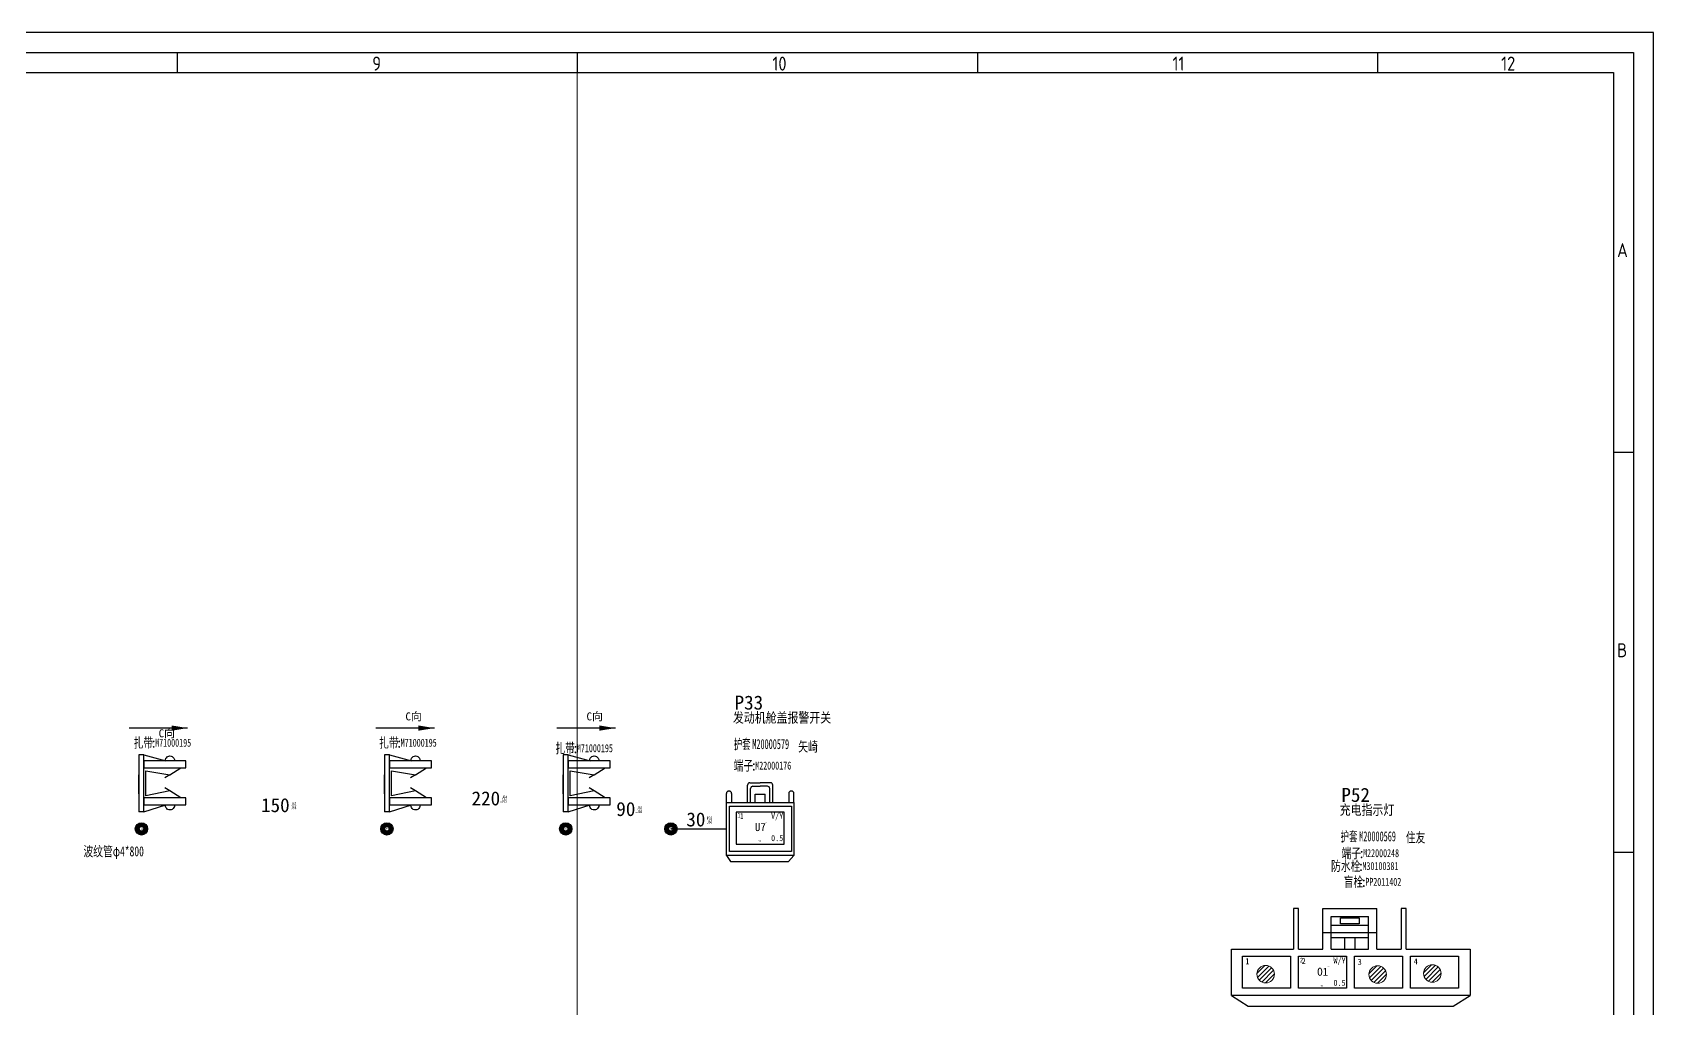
# Model space of a CAD drawing. Header units: millimetres. Extents: x -2653 to 6698, y -4403 to -42.
# Drawn here: x 598.4 to 1003.6, y -581.3 to -337.3 of the extents above; entities that cross this region are included whole.
import ezdxf
from ezdxf.enums import TextEntityAlignment as Align

# ---------------------------------------------------------------- set-up
doc = ezdxf.new("R2010")
doc.units = ezdxf.units.MM
doc.header["$MEASUREMENT"] = 0
doc.linetypes.add('ACAD_ISO02W100', pattern=[15, 12, -3])
for name, color, linetype in [('4', 4, 'Continuous'), ('DIM', 6, 'Continuous'), ('文字', 3, 'Continuous'), ('管-供应商', 43, 'Continuous'), ('管-内径', 2, 'Continuous'), ('管-名称', 59, 'Continuous'), ('管-外径', 6, 'Continuous'), ('管-编码', 58, 'Continuous'), ('节点长度', 1, 'Continuous'), ('节点长度-L', 32, 'Continuous'), ('轮廓线', 7, 'Continuous'), ('连接器-供应商', 43, 'Continuous'), ('连接器-功能', 63, 'Continuous'), ('连接器-名称', 53, 'Continuous'), ('连接器-编码', 52, 'Continuous'), ('附件-供应商', 43, 'Continuous'), ('附件-名称', 53, 'Continuous'), ('附件-数量', 21, 'Continuous'), ('附件-编码', 52, 'Continuous')]:
    doc.layers.add(name, color=color, linetype=linetype)
for name, color, linetype, plot in [('供方编码', 51, 'Continuous', False), ('备注', 4, 'Continuous', False), ('管-ID', 7, 'Continuous', False), ('管-L', 38, 'Continuous', False), ('管-不打印', 2, 'Continuous', False), ('管-位置', 18, 'Continuous', False), ('管-单位', 2, 'Continuous', False), ('管-工位', 4, 'Continuous', False), ('管-开口', 64, 'Continuous', False), ('管-数量', 6, 'Continuous', False), ('管-类别', 56, 'Continuous', False), ('管-规格', 56, 'Continuous', False), ('管-重叠值', 49, 'Continuous', False), ('管-颜色', 14, 'Continuous', False), ('节点长度-E1', 53, 'Continuous', False), ('节点长度-E2', 53, 'Continuous', False), ('节点长度-不打印', 14, 'Continuous', False), ('连接器-不打印', 1, 'Continuous', False), ('连接器-位置', 12, 'Continuous', False), ('附件-不打印', 2, 'Continuous', False), ('隐藏-剥皮长度', 2, 'Continuous', False), ('隐藏-加余量', 1, 'Continuous', False), ('隐藏-备注', 1, 'Continuous', False), ('隐藏-孔位', 1, 'Continuous', False), ('隐藏-对应端子', 2, 'Continuous', False), ('隐藏-节点长度辅助', 202, 'Continuous', False), ('隐藏-规格', 1, 'Continuous', False), ('隐藏-辅助信息', 3, 'Continuous', False), ('隐藏-防水栓', 2, 'Continuous', False)]:
    doc.layers.add(name, color=color, linetype=linetype, plot=plot)
doc.styles.add('CL', font='', dxfattribs={"height": 2})
doc.styles.add('GBHZ', font='gbenor.shx', dxfattribs={"bigfont": 'gbcbig.shx'})
doc.styles.get("Standard").update_dxf_attribs({"font": 'txt', "bigfont": 'gbcbig.shx'})
doc.styles.add('灯泡', font='', dxfattribs={"width": 0.7})
doc.styles.get('CL').set_extended_font_data('SimSun')
doc.styles.get('灯泡').set_extended_font_data('NSimSun')
doc.dimstyles.get("Standard").update_dxf_attribs({"dimtxt": 10, "dimasz": 0.18, "dimexe": 0.18, "dimexo": 0.0625, "dimgap": 0.09, "dimtad": 0, "dimtih": 1, "dimtoh": 1, "dimdec": 4, "dimzin": 0, "dimdsep": 46, "dimtxsty": 'Standard', "dimcen": 0.09, "dimadec": 0, "dimazin": 0, "dimtfac": 1, "dimtdec": 4, "dimtofl": 0, "dimtmove": 0, "dimatfit": 3, "dimfxl": 1, "dimtolj": 1, "dimtzin": 0, "dimarcsym": 0})

# ---------------------------------------------------------------- blocks, each defined once
blk = doc.blocks.new('7283-1010')
for p, q in [((1074.01, 310.01), (1074.01, 312.21)), ((1074.61, 312.81), (1074.69, 312.81)), ((1075.29, 312.21), (1075.29, 310.01)), ((1079.27, 310.01), (1079.27, 314.32)), ((1079.87, 314.92), (1082.43, 314.92)), ((1080.03, 310.01), (1080.03, 313.44)), ((1080.63, 314.04), (1082.43, 314.04)), ((1081.22, 310.01), (1081.22, 312.09)), ((1081.22, 312.09), (1083.65, 312.09)), ((1085, 314.92), (1082.43, 314.92)), ((1084.24, 314.04), (1082.43, 314.04)), ((1083.65, 310.01), (1083.65, 312.09)), ((1084.84, 310.01), (1084.84, 313.44)), ((1085.6, 310.01), (1085.6, 314.32)), ((1089.58, 312.21), (1089.58, 310.01)), ((1090.26, 312.81), (1090.18, 312.81)), ((1090.86, 310.01), (1090.86, 312.21)), ((1090.86, 310.01), (1090.86, 296.76)), ((1074.01, 296.76), (1074.99, 295.22)), ((1089.51, 295.22), (1090.86, 296.76)), ((1074.99, 295.22), (1089.51, 295.22))]:
    blk.add_line(p, q)
blk.add_lwpolyline([(1090.86, 296.76), (1074.01, 296.76), (1074.01, 310.01), (1090.86, 310.01)])
for points in [[(1074.78, 309.05), (1090.27, 309.05), (1090.27, 297.71), (1074.78, 297.71)], [(1076.43, 299.59), (1088.43, 299.59), (1088.43, 307.59), (1076.43, 307.59)]]:
    blk.add_lwpolyline(points, close=True)
for centre, start, end in [((1074.61, 312.21), 90, 180), ((1074.69, 312.21), 0, 90), ((1079.87, 314.32), 90.001, 180.001), ((1080.63, 313.44), 90, 180), ((1084.24, 313.44), 0, 90), ((1085, 314.32), 359.999, 89.999), ((1090.18, 312.21), 90, 180), ((1090.26, 312.21), 0, 90)]:
    blk.add_arc(centre, 0.6, start, end)
at = {"insert": (1077.41, 307.32), "char_height": 1.5, "width": 3.0469, "attachment_point": 1, "style": '灯泡'}
blk.add_mtext('1', dxfattribs=at)
blk = doc.blocks.new('连接器')
at = {"layer": '文字', "style": 'CL'}
blk.add_text(':', height=2.5, dxfattribs=at).set_placement((-3.93, -4.36), align=Align.MIDDLE_CENTER)
at = {"layer": '连接器-不打印', "color": 2, "style": 'CL', "width": 0.6, "flags": 5}
for tag, p in [('供方编码', (-7.19, -6.29)), ('数量', (-5.12, -5.84))]:
    blk.add_attdef(tag, text='', height=0.2, dxfattribs=at).set_placement(p, align=Align.MIDDLE_LEFT)
at = {"layer": '连接器-不打印', "color": 3, "style": 'CL', "width": 0.6, "flags": 5}
for tag, p in [('工位', (-7.19, -5.84)), ('规格', (-2.94, -5.84))]:
    blk.add_attdef(tag, text='', height=0.2, dxfattribs=at).set_placement(p, align=Align.MIDDLE_LEFT)
at = {"layer": '连接器-不打印', "color": 1, "style": 'CL', "width": 0.6, "flags": 5}
for tag, p in [('选项', (-7.19, -6.06)), ('备注', (-2.94, -6.06))]:
    blk.add_attdef(tag, text='', height=0.2, dxfattribs=at).set_placement(p, align=Align.MIDDLE_LEFT)
at = {"layer": '连接器-不打印', "color": 1, "style": 'CL', "width": 0.6, "flags": 1}
for tag, p in [('加余量', (-4.97, -6.06)), ('单位', (-4.97, -6.29)), ('自带线', (-2.77, -6.29))]:
    blk.add_attdef(tag, text='', height=0.2, dxfattribs=at).set_placement(p, align=Align.MIDDLE_CENTER)
at = {"layer": '连接器-位置', "color": 1, "style": 'CL', "flags": 4}
blk.add_attdef('位置', text='', height=3.5, dxfattribs=at).set_placement((-4.41, 2.42), align=Align.MIDDLE_CENTER)
at = {"layer": '连接器-供应商', "color": 3, "style": 'CL', "width": 0.6, "flags": 4}
blk.add_attdef('供应商', text='', height=2.5, dxfattribs=at).set_placement((-16.81, -4.38), align=Align.MIDDLE_RIGHT)
at = {"layer": '连接器-功能', "color": 3, "style": 'CL', "width": 0.8, "flags": 4}
blk.add_attdef('功能', text='', height=2.5, dxfattribs=at).set_placement((-4.34, -1.26), align=Align.MIDDLE_CENTER)
at = {"layer": '连接器-名称', "color": 3, "style": 'CL', "width": 0.6, "flags": 4}
blk.add_attdef('名称', text='', height=2.5, dxfattribs=at).set_placement((-4.1, -4.36), align=Align.MIDDLE_RIGHT)
at = {"layer": '连接器-编码', "color": 2, "style": 'CL', "width": 0.6, "flags": 4}
blk.add_attdef('编码', text='', height=2.5, dxfattribs=at).set_placement((-3.66, -4.36), align=Align.MIDDLE_LEFT)
blk = doc.blocks.new('附件')
at = {"layer": '文字', "color": 3, "style": 'CL'}
blk.add_text(':', height=2.5, dxfattribs=at).set_placement((-3.79, -0.38), align=Align.MIDDLE_CENTER)
at = {"layer": '附件-不打印', "color": 3, "style": 'CL', "width": 0.7, "flags": 5}
for tag, p in [('供方编码', (-8.49, -1.62)), ('范围', (-8.49, -1.32)), ('工位', (-6.9, -1.32)), ('位置', (-5.31, -1.32))]:
    blk.add_attdef(tag, text='', height=0.2, dxfattribs=at).set_placement(p, align=Align.MIDDLE_CENTER)
at = {"layer": '附件-不打印', "color": 1, "style": 'CL'}
for tag, width, flags, p in [('选项', 0.7, 13, (-6.9, -1.62)), ('备注', 0.7, 5, (-5.31, -1.62)), ('规格', 0.7, 5, (-3.72, -1.62)), ('单位', 0.6, 1, (-3.72, -1.32))]:
    blk.add_attdef(tag, text='', height=0.2, dxfattribs=dict(at, width=width, flags=flags)).set_placement(p, align=Align.MIDDLE_CENTER)
at = {"layer": '附件-供应商', "color": 3, "style": 'CL', "width": 0.7, "flags": 8}
blk.add_attdef('供应商', text='', height=2.5, dxfattribs=at).set_placement((-13.4, -0.42), align=Align.MIDDLE_RIGHT)
at = {"layer": '附件-名称', "color": 3, "style": 'CL', "width": 0.7, "flags": 4}
blk.add_attdef('名称', text='', height=2.5, dxfattribs=at).set_placement((-3.92, -0.38), align=Align.MIDDLE_RIGHT)
at = {"layer": '附件-数量', "color": 2, "style": 'CL', "width": 0.7, "flags": 2}
blk.add_attdef('*', text='', height=1, dxfattribs=at).set_placement((15.72, -0.38), align=Align.MIDDLE_CENTER)
at = {"layer": '附件-数量', "color": 2, "style": 'CL', "width": 0.7, "flags": 4}
blk.add_attdef('数量', text='', height=1.2, dxfattribs=at).set_placement((16.07, -0.38), align=Align.MIDDLE_LEFT)
at = {"layer": '附件-编码', "color": 2, "style": 'CL', "width": 0.7, "flags": 4}
blk.add_attdef('编码', text='', height=2.5, dxfattribs=at).set_placement((-3.65, -0.38), align=Align.MIDDLE_LEFT)
blk = doc.blocks.new('电线2')
at = {"layer": '轮廓线', "color": 7, "style": 'CL', "flags": 4}
blk.add_attdef('线号', text='', height=2, dxfattribs=at).set_placement((0.13, -0.02), align=Align.MIDDLE_CENTER)
for tag, p in [('颜色', (5.88, 2.8)), ('线径', (5.88, -2.78))]:
    blk.add_attdef(tag, text='', height=1.5, dxfattribs=at).set_placement(p, align=Align.MIDDLE_RIGHT)
at = {"layer": '隐藏-剥皮长度', "color": 2, "style": 'CL', "width": 0.9, "flags": 4}
blk.add_attdef('剥皮', text='', height=0.1, dxfattribs=at).set_placement((5.74, 1.22), align=Align.MIDDLE_RIGHT)
at = {"layer": '隐藏-加余量', "color": 1, "style": 'CL', "width": 0.9, "flags": 4}
blk.add_attdef('加余量', text='', height=0.1, dxfattribs=at).set_placement((5.74, 1.36), align=Align.MIDDLE_RIGHT)
at = {"layer": '隐藏-备注', "color": 1, "style": 'CL', "width": 0.9, "flags": 5}
blk.add_attdef('备注', text='', height=0.1, dxfattribs=at).set_placement((3.7, -1.38), align=Align.MIDDLE_CENTER)
at = {"layer": '隐藏-孔位', "color": 6, "style": 'CL', "width": 0.9, "flags": 4}
blk.add_attdef('孔位', text='', height=1.2, dxfattribs=at).set_placement((-5.62, 2.91), align=Align.MIDDLE_LEFT)
at = {"layer": '隐藏-对应端子', "color": 2, "style": 'CL', "width": 0.9, "flags": 4}
blk.add_attdef('对应簧片', text='', height=0.1, dxfattribs=at).set_placement((2.06, 1.21), align=Align.MIDDLE_RIGHT)
at = {"layer": '隐藏-规格', "color": 1, "style": 'CL', "width": 0.9, "flags": 5}
blk.add_attdef('规格', text='', height=0.2, dxfattribs=at).set_placement((5.74, -1.39), align=Align.MIDDLE_RIGHT)
at = {"layer": '隐藏-辅助信息', "color": 3, "style": 'CL', "width": 0.9, "flags": 5}
for tag, p in [('供方编码', (3.7, 1.24)), ('编码', (3.7, 1.37))]:
    blk.add_attdef(tag, text='', height=0.1, dxfattribs=at).set_placement(p, align=Align.MIDDLE_CENTER)
at = {"layer": '隐藏-辅助信息', "color": 2, "style": 'CL', "width": 0.9, "flags": 5}
for tag, p in [('辅助', (3.7, 1.51)), ('标识管', (3.7, -1.14))]:
    blk.add_attdef(tag, text='', height=0.1, dxfattribs=at).set_placement(p, align=Align.MIDDLE_CENTER)
at = {"layer": '隐藏-辅助信息', "color": 4, "style": 'CL', "width": 0.9, "flags": 4}
blk.add_attdef('位置', text='', height=0.3, dxfattribs=at).set_placement((-0.09, -3.49), align=Align.MIDDLE_CENTER)
at = {"layer": '隐藏-辅助信息', "color": 3, "style": 'CL', "width": 0.9, "flags": 5}
for tag, p in [('线种', (2.06, -1.26)), ('工位', (2.06, -1.38))]:
    blk.add_attdef(tag, text='', height=0.1, dxfattribs=at).set_placement(p, align=Align.MIDDLE_RIGHT)
at = {"layer": '隐藏-辅助信息', "color": 1, "style": 'CL', "width": 0.9, "flags": 5}
blk.add_attdef('选项', text='', height=0.1, dxfattribs=at).set_placement((3.7, -1.26), align=Align.MIDDLE_CENTER)
at = {"layer": '隐藏-防水栓', "color": 2, "style": 'CL', "width": 0.9, "flags": 4}
blk.add_attdef('防水栓', text='', height=0.1, dxfattribs=at).set_placement((2.06, 1.36), align=Align.MIDDLE_RIGHT)
blk = doc.blocks.new('9818107')
at = {"color": 0, "linetype": 'Continuous'}
for p, q in [((48.8, 26.18), (38.3, 26.18)), ((38.3, 26.18), (38.3, 24.43)), ((38.3, 24.43), (48.8, 24.43)), ((39.55, 24.43), (42.3, 22.68)), ((41.16, 26.26), (41.19, 26.57)), ((41.19, 26.57), (41.3, 26.85)), ((41.3, 26.85), (41.48, 27.09)), ((41.48, 27.09), (41.72, 27.28)), ((41.72, 27.28), (42, 27.4)), ((42, 27.4), (42.3, 27.44)), ((42.3, 27.44), (42.59, 27.4)), ((42.59, 27.4), (42.88, 27.28)), ((42.88, 27.28), (43.12, 27.09)), ((43.12, 27.09), (43.3, 26.85)), ((48.8, 27.93), (43.3, 26.18)), ((43.3, 26.85), (43.4, 26.57)), ((43.4, 26.57), (43.43, 26.26)), ((48.8, 27.93), (48.8, 13.68)), ((48.8, 24.43), (48.8, 26.18)), ((48.8, 24.43), (48.8, 24.43)), ((50.05, 13.68), (50.05, 27.93)), ((42.3, 22.68), (48.3, 23.93)), ((42.3, 22.68), (43.55, 21.93)), ((48.3, 23.93), (48.3, 17.68)), ((50.05, 23.43), (50.05, 18.68)), ((48.8, 16.93), (38.3, 16.93)), ((38.3, 16.93), (38.3, 15.18)), ((42.3, 18.68), (39.55, 16.93)), ((42.3, 18.68), (43.55, 19.43)), ((48.3, 17.68), (42.3, 18.68)), ((48.8, 15.18), (48.8, 16.93)), ((38.3, 15.18), (48.8, 15.18)), ((41.19, 14.8), (41.16, 15.1)), ((41.3, 14.52), (41.19, 14.8)), ((41.48, 14.28), (41.3, 14.52)), ((41.72, 14.09), (41.48, 14.28)), ((42, 13.97), (41.72, 14.09)), ((42.3, 13.92), (42, 13.97)), ((42.59, 13.97), (42.3, 13.92)), ((42.88, 14.09), (42.59, 13.97)), ((43.12, 14.28), (42.88, 14.09)), ((43.3, 14.52), (43.12, 14.28)), ((48.8, 13.68), (43.3, 15.18)), ((43.4, 14.8), (43.3, 14.52)), ((43.43, 15.1), (43.4, 14.8)), ((48.8, 15.18), (48.8, 15.18)), ((48.8, 13.68), (50.05, 13.68)), ((50.05, 13.68), (50.05, 13.68))]:
    blk.add_line(p, q, dxfattribs=at)
at = {"color": 0}
blk.add_line((48.8, 27.93), (50.05, 27.93), dxfattribs=at)
blk = doc.blocks.new('9818106')
at = {"rotation": 180}
blk.add_blockref('9818107', (857.78, -198.67), dxfattribs=at)
blk = doc.blocks.new('分支点')
at = {"layer": '轮廓线'}
h = blk.add_hatch(color=1, dxfattribs=at)
edge = h.paths.add_edge_path()
edge.add_arc((0, 0), 1.54, 0, 360)
edge = h.paths.add_edge_path(flags=16)
edge.add_arc((0, 0), 0.56, 0, 360)
at = {"layer": '轮廓线', "color": 1, "linetype": 'ByBlock', "lineweight": -2}
for radius in [1.54, 0.56]:
    blk.add_circle((0, 0), radius, dxfattribs=at)
at = {"layer": '轮廓线', "color": 2, "style": 'CL', "width": 0.8}
blk.add_attdef('位置', text='', height=0.4, dxfattribs=at).set_placement((0, 0.04), align=Align.MIDDLE_CENTER)
at = {"layer": '隐藏-辅助信息', "color": 1, "style": 'CL', "width": 0.8, "flags": 13}
blk.add_attdef('选项', text='', height=0.1, dxfattribs=at).set_placement((0, -0.46), align=Align.MIDDLE_CENTER)
blk = doc.blocks.new('节点长度')
at = {"layer": '节点长度-E1', "color": 202, "ltscale": 0.5, "style": 'CL', "width": 0.7, "flags": 4}
blk.add_attdef('E1', text='', height=0.8, dxfattribs=at).set_placement((1.35, 0.93), align=Align.MIDDLE_LEFT)
at = {"layer": '节点长度-E2', "color": 202, "ltscale": 0.5, "style": 'CL', "width": 0.7, "flags": 4}
blk.add_attdef('E2', text='', height=0.8, dxfattribs=at).set_placement((1.34, -0.01), align=Align.MIDDLE_LEFT)
at = {"layer": '节点长度-L', "color": 1, "ltscale": 0.5, "style": 'CL', "flags": 4}
blk.add_attdef('L', text='', height=2, dxfattribs=at).set_placement((0.98, 0.61), align=Align.MIDDLE_RIGHT)
at = {"layer": '节点长度-不打印', "color": 202, "ltscale": 0.5, "style": 'CL', "width": 0.7}
blk.add_text('=', height=0.5, dxfattribs=at).set_placement((1.19, -0.27), align=Align.MIDDLE_CENTER)
at = {"layer": '节点长度-不打印', "color": 1, "style": 'CL', "width": 0.8, "flags": 13}
blk.add_attdef('选项', text='', height=0.1, dxfattribs=at).set_placement((0.33, -0.1), align=Align.MIDDLE_CENTER)
blk = doc.blocks.new('管')
at = {"layer": '供方编码', "color": 2, "style": 'CL', "width": 0.7, "flags": 1}
blk.add_attdef('供方编码', text='', height=0.25, dxfattribs=at).set_placement((-1.65, -0.68), align=Align.MIDDLE_LEFT)
at = {"layer": '备注', "color": 1, "style": 'CL', "width": 0.7, "flags": 1}
blk.add_attdef('备注', text='', height=0.25, dxfattribs=at).set_placement((-2.74, -1.35), align=Align.MIDDLE_RIGHT)
at = {"layer": '文字', "color": 3, "style": 'CL', "flags": 9}
for tag, p in [('材质', (-6.17, -3.09)), ('耐低温', (10.81, -3.09)), ('参照标准', (10.54, -9.03)), ('耐高温', (10.81, -5.89))]:
    blk.add_attdef(tag, text='', height=2, dxfattribs=at).set_placement(p, align=Align.MIDDLE_RIGHT)
at = {"layer": '管-ID', "color": 1, "style": 'CL', "width": 0.7, "flags": 5}
blk.add_attdef('ID', text='', height=0.2, dxfattribs=at).set_placement((0.89, -0.7), align=Align.MIDDLE_CENTER)
at = {"layer": '管-L', "color": 2, "style": 'CL', "width": 0.8, "flags": 4}
blk.add_attdef('L', text='', height=0.2, dxfattribs=at).set_placement((5.33, 0.04), align=Align.MIDDLE_LEFT)
at = {"layer": '管-不打印', "color": 1, "style": 'CL', "width": 0.7, "flags": 13}
blk.add_attdef('选项', text='', height=0.2, dxfattribs=at).set_placement((5.15, -1.31), align=Align.MIDDLE_CENTER)
at = {"layer": '管-位置', "color": 3, "style": 'CL', "width": 0.7, "flags": 1}
blk.add_attdef('位置', text='', height=0.25, dxfattribs=at).set_placement((-2.77, -1.07), align=Align.MIDDLE_RIGHT)
at = {"layer": '管-供应商', "color": 3, "style": 'CL', "width": 0.7, "flags": 9}
blk.add_attdef('供应商', text='', height=2.5, dxfattribs=at).set_placement((-12.13, -0.08), align=Align.MIDDLE_RIGHT)
at = {"layer": '管-内径', "color": 3, "style": 'CL', "flags": 9}
blk.add_attdef('内径', text='', height=2, dxfattribs=at).set_placement((-6.19, -5.42), align=Align.MIDDLE_RIGHT)
at = {"layer": '管-单位', "color": 2, "style": 'CL', "width": 0.6, "flags": 5}
blk.add_attdef('单位', text='', height=0.2, dxfattribs=at).set_placement((5.16, -0.7), align=Align.MIDDLE_CENTER)
at = {"layer": '管-名称', "color": 1, "style": 'CL', "width": 0.7, "flags": 5}
blk.add_attdef('名称', text='', height=2.5, dxfattribs=at).set_placement((-2, 0), align=Align.MIDDLE_RIGHT)
at = {"layer": '管-外径', "color": 3, "style": 'CL', "width": 0.7, "flags": 1}
blk.add_attdef('外径', text='', height=2.5, dxfattribs=at).set_placement((-11.47, -8.41), align=Align.MIDDLE_LEFT)
at = {"layer": '管-工位', "color": 3, "style": 'CL', "width": 0.7, "flags": 1}
blk.add_attdef('工位', text='', height=0.25, dxfattribs=at).set_placement((-2.31, -1.34), align=Align.MIDDLE_CENTER)
at = {"layer": '管-开口', "color": 3, "style": 'CL', "width": 0.7, "flags": 1}
blk.add_attdef('开口', text='', height=0.25, dxfattribs=at).set_placement((-4.5, -1.06), align=Align.MIDDLE_CENTER)
at = {"layer": '管-数量', "color": 2, "style": 'CL', "width": 0.8, "flags": 1}
blk.add_attdef('数量', text='', height=2.5, dxfattribs=at).set_placement((4.91, 0.03), align=Align.MIDDLE_LEFT)
at = {"layer": '管-类别', "color": 7, "style": 'CL', "width": 0.6, "flags": 5}
blk.add_attdef('类别', text='', height=0.2, dxfattribs=at).set_placement((1.95, -1.22), align=Align.MIDDLE_CENTER)
at = {"layer": '管-编码', "color": 2, "style": 'CL', "width": 0.7}
blk.add_attdef('编码', text='', height=2.5, dxfattribs=at).set_placement((-1.65, 0.06), align=Align.MIDDLE_LEFT)
at = {"layer": '管-规格', "color": 3, "style": 'CL', "width": 0.7, "flags": 1}
blk.add_attdef('规格', text='', height=0.25, dxfattribs=at).set_placement((-1.61, -1.37), align=Align.MIDDLE_LEFT)
at = {"layer": '管-重叠值', "color": 1, "style": 'CL', "width": 0.6, "flags": 5}
blk.add_attdef('重叠值', text='', height=0.2, dxfattribs=at).set_placement((4.09, -0.96), align=Align.MIDDLE_CENTER)
at = {"layer": '管-颜色', "color": 7, "style": 'CL', "width": 0.6, "flags": 5}
blk.add_attdef('颜色', text='', height=0.2, dxfattribs=at).set_placement((1.95, -0.96), align=Align.MIDDLE_CENTER)
blk = doc.blocks.new('06A0TK')
for p, q in [((820, 836), (820, 831)), ((920, 836), (920, 831)), ((1020, 836), (1020, 831)), ((1120, 836), (1120, 831)), ((1184, 736), (1179, 736)), ((1184, 636), (1179, 636))]:
    blk.add_line(p, q)
for points in [[(0, 0), (1189, 0), (1189, 841), (0, 841)], [(1184, 5), (20, 5), (20, 836), (1184, 836)]]:
    blk.add_lwpolyline(points, close=True)
at = {"layer": '4'}
blk.add_lwpolyline([(1179, 10), (25, 10), (25, 831), (1179, 831)], close=True, dxfattribs=at)
at = {"style": 'GBHZ'}
for s, p in [('9', (868.76, 831.45)), ('10', (968.76, 831.45)), ('11', (1068.76, 831.45)), ('12', (1150.9, 831.45)), ('A', (1179.88, 784.82)), ('B', (1179.88, 684.82))]:
    blk.add_text(s, height=3.5, dxfattribs=at).set_placement(p)
blk = doc.blocks.new('图框')
at = {"color": 0}
blk.add_blockref('06A0TK', (-348, 0), dxfattribs=at)
at = {"color": 0, "style": '灯泡', "flags": 12}
blk.add_attdef('线束型号', text='', height=4, dxfattribs=at).set_placement((798.5, 45), align=Align.MIDDLE_CENTER)
at = {"color": 0, "style": '灯泡', "width": 0.9, "flags": 12}
for tag, height, p in [('线束名称', 5, (733.5, 40)), ('适用车型', 3, (808.5, 37.5)), ('方案号', 3, (808.5, 32.5)), ('图纸日期', 3, (808.5, 27.5)), ('通知书', 3, (808.5, 22.5)), ('公司名', 5, (728.5, 20)), ('识别号', 3, (808.5, 17.5)), ('图幅', 3, (789.75, 12.5)), ('质量', 3, (822.25, 12.5))]:
    blk.add_attdef(tag, text='', height=height, dxfattribs=at).set_placement(p, align=Align.MIDDLE_CENTER)
blk = doc.blocks.new('040102020')
for p, q in [((95.16, 30.76), (93.95, 30.76)), ((93.95, 30.76), (93.95, 20.58)), ((95.16, 20.58), (95.16, 30.76)), ((101.23, 20.58), (101.23, 30.76)), ((101.23, 30.76), (114.8, 30.76)), ((103.38, 20.58), (103.38, 28.74)), ((103.38, 28.74), (112.66, 28.74)), ((105.7, 28.43), (110.33, 28.43)), ((105.7, 26.93), (105.7, 28.43)), ((110.33, 28.43), (110.33, 26.93)), ((112.66, 20.58), (112.66, 28.74)), ((114.8, 20.58), (114.8, 30.76)), ((122.08, 30.76), (120.87, 30.76)), ((120.87, 30.76), (120.87, 20.58)), ((122.08, 20.58), (122.08, 30.76)), ((114.8, 24.66), (101.23, 24.66)), ((103.38, 26.6), (112.66, 26.6)), ((110.33, 26.93), (105.7, 26.93)), ((78.43, 9.05), (78.43, 20.58)), ((78.43, 20.58), (93.95, 20.58)), ((95.16, 20.58), (101.23, 20.58)), ((103.38, 23.48), (112.66, 23.48)), ((103.38, 20.58), (112.66, 20.58)), ((103.38, 20.58), (112.66, 20.58)), ((106.77, 20.58), (106.77, 23.48)), ((106.77, 23.48), (109.26, 23.48)), ((109.26, 23.48), (109.26, 20.58)), ((114.8, 20.58), (120.87, 20.58)), ((122.08, 20.58), (138.05, 20.58)), ((138.05, 20.58), (138.05, 9.05)), ((81.2, 18.81), (93.2, 18.81)), ((81.2, 10.81), (81.2, 18.81)), ((93.2, 18.81), (93.2, 10.81)), ((95.2, 18.81), (107.2, 18.81)), ((95.2, 10.81), (95.2, 18.81)), ((107.2, 18.81), (107.2, 10.81)), ((109.2, 18.81), (121.2, 18.81)), ((109.2, 10.81), (109.2, 18.81)), ((121.2, 18.81), (121.2, 10.81)), ((123.2, 18.81), (135.2, 18.81)), ((123.2, 10.81), (123.2, 18.81)), ((135.2, 18.81), (135.2, 10.81)), ((78.43, 9.05), (82.61, 6.39)), ((138.05, 9.05), (78.43, 9.05)), ((93.2, 10.81), (81.2, 10.81)), ((107.2, 10.81), (95.2, 10.81)), ((121.2, 10.81), (109.2, 10.81)), ((135.2, 10.81), (123.2, 10.81)), ((133.87, 6.39), (138.05, 9.05)), ((82.61, 6.39), (133.87, 6.39))]:
    blk.add_line(p, q)
at = {"char_height": 1.5, "width": 33.666, "attachment_point": 1}
for s, insert in [('{\\fSimSun|b0|i0|c134|p2;1}', (81.9, 18.33)), ('{\\fSimSun|b0|i0|c134|p2;2}', (95.98, 18.38)), ('{\\fSimSun|b0|i0|c134|p2;3}', (109.98, 18.18)), ('{\\fSimSun|b0|i0|c134|p2;4}', (123.98, 18.28))]:
    blk.add_mtext(s, dxfattribs=dict(at, insert=insert))

msp = doc.modelspace()

# ---------------------------------------------------------------- hatches: boundary and pattern name
at = {"linetype": 'ByBlock', "lineweight": 9}
h = msp.add_hatch(dxfattribs=at)
h.set_pattern_fill('LINE', color=0, scale=0.25, angle=45, style=0)
h.set_pattern_definition([(45, (-2202.63845, -1487.272), (-0.561266, 0.561266), [])])
h.paths.add_polyline_path([(904.43, -572.69, 1), (908.81, -572.69, 1)])
h = msp.add_hatch(dxfattribs=at)
h.set_pattern_fill('LINE', color=0, scale=0.25, angle=45, style=0)
h.set_pattern_definition([(45, (-2174.65694, -1487.3575), (-0.561266, 0.561266), [])])
h.paths.add_polyline_path([(932.41, -572.78, 1), (936.79, -572.78, 1)])
h = msp.add_hatch(dxfattribs=at)
h.set_pattern_fill('LINE', color=0, scale=0.25, angle=45, style=0)
h.set_pattern_definition([(45, (-2160.9992, -1487.081), (-0.561266, 0.561266), [])])
h.paths.add_polyline_path([(946.07, -572.5, 1), (950.45, -572.5, 1)])

# ---------------------------------------------------------------- linework, layer by layer
at = {"color": 0, "linetype": 'ByBlock', "lineweight": 9}
for centre in [(906.62, -572.69), (934.6, -572.78), (948.26, -572.5)]:
    msp.add_circle(centre, 2.19, dxfattribs=at)
at = {"layer": '轮廓线', "color": 3, "lineweight": 0}
msp.add_line((734.57, -342.27), (734.57, -1142.27), dxfattribs=at)
at = {"layer": '轮廓线', "lineweight": -3}
msp.add_line((757.96, -536.36), (771.85, -536.36), dxfattribs=at)

# ---------------------------------------------------------------- block references
for name, p in [('图框', (162.57, -1178.27)), ('9818106', (-182.72, -305.53)), ('9818106', (-121.35, -305.53)), ('9818106', (-76.68, -305.53)), ('040102020', (819.64, -587.03))]:
    msp.add_blockref(name, p)
at = {"lineweight": -3}
ref = msp.add_blockref('连接器', (778.06, -511.08), dxfattribs=at)
ref.add_attrib('位置', 'P33', dxfattribs={"layer": '连接器-位置', "color": 1, "height": 3.5, "style": 'CL', "flags": 8}).set_placement((777.45, -504.79), align=Align.MIDDLE_CENTER)
ref.add_attrib('功能', '发动机舱盖报警开关', dxfattribs={"layer": '连接器-功能', "color": 3, "height": 2.5, "style": 'CL', "width": 0.8, "flags": 8}).set_placement((773.47, -508.55), align=Align.MIDDLE_LEFT)
ref.add_attrib('名称', '护套', dxfattribs={"layer": '连接器-名称', "color": 3, "height": 2.5, "style": 'CL', "width": 0.6, "flags": 8}).set_placement((777.89, -515.16), align=Align.MIDDLE_RIGHT)
ref.add_attrib('编码', 'M20000579', dxfattribs={"layer": '连接器-编码', "color": 7, "height": 2.5, "style": 'CL', "width": 0.6}).set_placement((778.32, -515.16), align=Align.MIDDLE_LEFT)
ref = msp.add_blockref('附件', (632.48, -514.44))
ref.add_attrib('名称', '扎带', dxfattribs={"layer": '附件-名称', "color": 3, "height": 2.5, "style": 'CL', "width": 0.7, "flags": 4}).set_placement((628.56, -514.82), align=Align.MIDDLE_RIGHT)
ref.add_attrib('编码', 'M71000195', dxfattribs={"layer": '附件-编码', "color": 2, "height": 2, "style": 'CL', "width": 0.7, "flags": 4}).set_placement((629.06, -514.82), align=Align.MIDDLE_LEFT)
ref = msp.add_blockref('附件', (693.85, -514.44))
ref.add_attrib('名称', '扎带', dxfattribs={"layer": '附件-名称', "color": 3, "height": 2.5, "style": 'CL', "width": 0.7, "flags": 4}).set_placement((689.93, -514.82), align=Align.MIDDLE_RIGHT)
ref.add_attrib('编码', 'M71000195', dxfattribs={"layer": '附件-编码', "color": 2, "height": 2, "style": 'CL', "width": 0.7, "flags": 4}).set_placement((690.43, -514.82), align=Align.MIDDLE_LEFT)
ref = msp.add_blockref('附件', (737.89, -515.81))
ref.add_attrib('名称', '扎带', dxfattribs={"layer": '附件-名称', "color": 3, "height": 2.5, "style": 'CL', "width": 0.7, "flags": 4}).set_placement((733.97, -516.19), align=Align.MIDDLE_RIGHT)
ref.add_attrib('编码', 'M71000195', dxfattribs={"layer": '附件-编码', "color": 2, "height": 2, "style": 'CL', "width": 0.7, "flags": 4}).set_placement((734.47, -516.19), align=Align.MIDDLE_LEFT)
ref = msp.add_blockref('附件', (782.47, -520.14), dxfattribs=at)
ref.add_attrib('名称', '端子', dxfattribs={"layer": '附件-名称', "color": 3, "height": 2.5, "style": 'CL', "width": 0.7, "flags": 8}).set_placement((778.54, -520.53), align=Align.MIDDLE_RIGHT)
ref.add_attrib('编码', 'M22000176', dxfattribs={"layer": '附件-编码', "color": 2, "height": 2, "style": 'CL', "width": 0.7}).set_placement((779.04, -520.53), align=Align.MIDDLE_LEFT)
msp.add_blockref('7283-1010', (-302.16, -839.74), dxfattribs=at)
ref = msp.add_blockref('连接器', (929.72, -534.14), dxfattribs=at)
ref.add_attrib('位置', 'P52', dxfattribs={"layer": '连接器-位置', "color": 1, "height": 3.5, "style": 'CL', "flags": 8}).set_placement((929.11, -527.86), align=Align.MIDDLE_CENTER)
ref.add_attrib('功能', '充电指示灯', dxfattribs={"layer": '连接器-功能', "color": 3, "height": 2.5, "style": 'CL', "width": 0.8, "flags": 8}).set_placement((925.13, -531.61), align=Align.MIDDLE_LEFT)
ref.add_attrib('名称', '护套', dxfattribs={"layer": '连接器-名称', "color": 3, "height": 2.5, "style": 'CL', "width": 0.6, "flags": 8}).set_placement((929.55, -538.22), align=Align.MIDDLE_RIGHT)
ref.add_attrib('编码', 'M20000569', dxfattribs={"layer": '连接器-编码', "color": 7, "height": 2.5, "style": 'CL', "width": 0.6}).set_placement((929.99, -538.22), align=Align.MIDDLE_LEFT)
ref = msp.add_blockref('节点长度', (714.31, -529.35), dxfattribs=at)
ref.add_attrib('L', '220', dxfattribs={"layer": '节点长度', "color": 1, "ltscale": 0.5, "height": 3.5, "style": 'CL'}).set_placement((715.29, -528.74), align=Align.MIDDLE_RIGHT)
ref.add_attrib('E1', 'J64', dxfattribs={"layer": '隐藏-节点长度辅助', "color": 202, "ltscale": 0.5, "height": 0.8, "style": 'CL', "width": 0.7}).set_placement((715.66, -528.42), align=Align.MIDDLE_LEFT)
ref.add_attrib('E2', 'J65', dxfattribs={"layer": '隐藏-节点长度辅助', "color": 202, "ltscale": 0.5, "height": 0.8, "style": 'CL', "width": 0.7}).set_placement((715.65, -529.36), align=Align.MIDDLE_LEFT)
ref = msp.add_blockref('节点长度', (748.1, -532.02), dxfattribs=at)
ref.add_attrib('L', '90', dxfattribs={"layer": '节点长度', "color": 1, "ltscale": 0.5, "height": 3.5, "style": 'CL'}).set_placement((749.08, -531.4), align=Align.MIDDLE_RIGHT)
ref.add_attrib('E1', 'J65', dxfattribs={"layer": '隐藏-节点长度辅助', "color": 202, "ltscale": 0.5, "height": 0.8, "style": 'CL', "width": 0.7}).set_placement((749.45, -531.08), align=Align.MIDDLE_LEFT)
ref.add_attrib('E2', 'J66', dxfattribs={"layer": '隐藏-节点长度辅助', "color": 202, "ltscale": 0.5, "height": 0.8, "style": 'CL', "width": 0.7}).set_placement((749.44, -532.03), align=Align.MIDDLE_LEFT)
ref = msp.add_blockref('分支点', (625.64, -536.36), dxfattribs=at)
ref.add_attrib('位置', 'J61', dxfattribs={"layer": '隐藏-辅助信息', "color": 2, "height": 0.4, "style": 'CL', "width": 0.8}).set_placement((625.64, -536.33), align=Align.MIDDLE_CENTER)
ref = msp.add_blockref('分支点', (687, -536.36), dxfattribs=at)
ref.add_attrib('位置', 'J64', dxfattribs={"layer": '隐藏-辅助信息', "color": 2, "height": 0.4, "style": 'CL', "width": 0.8}).set_placement((687, -536.33), align=Align.MIDDLE_CENTER)
ref = msp.add_blockref('分支点', (731.67, -536.36), dxfattribs=at)
ref.add_attrib('位置', 'J65', dxfattribs={"layer": '隐藏-辅助信息', "color": 2, "height": 0.4, "style": 'CL', "width": 0.8}).set_placement((731.67, -536.33), align=Align.MIDDLE_CENTER)
ref = msp.add_blockref('分支点', (757.96, -536.36), dxfattribs=at)
ref.add_attrib('位置', 'J66', dxfattribs={"layer": '隐藏-辅助信息', "color": 2, "height": 0.4, "style": 'CL', "width": 0.8}).set_placement((757.95, -536.33), align=Align.MIDDLE_CENTER)
ref = msp.add_blockref('节点长度', (765.6, -534.62), dxfattribs=at)
ref.add_attrib('L', '30', dxfattribs={"layer": '节点长度', "color": 1, "ltscale": 0.5, "height": 3.5, "style": 'CL'}).set_placement((766.58, -534), align=Align.MIDDLE_RIGHT)
ref.add_attrib('E1', 'P33', dxfattribs={"layer": '隐藏-节点长度辅助', "color": 202, "ltscale": 0.5, "height": 0.8, "style": 'CL', "width": 0.7}).set_placement((766.96, -533.68), align=Align.MIDDLE_LEFT)
ref.add_attrib('E2', 'J66', dxfattribs={"layer": '隐藏-节点长度辅助', "color": 202, "ltscale": 0.5, "height": 0.8, "style": 'CL', "width": 0.7}).set_placement((766.94, -534.63), align=Align.MIDDLE_LEFT)
ref = msp.add_blockref('电线2', (780.18, -535.9), dxfattribs=at)
ref.add_attrib('线号', 'U7', dxfattribs={"layer": '轮廓线', "color": 7, "height": 2, "style": 'CL'}).set_placement((780.31, -535.91), align=Align.MIDDLE_CENTER)
ref.add_attrib('线径', '0.5', dxfattribs={"layer": '轮廓线', "color": 7, "height": 1.5, "style": 'CL'}).set_placement((786.06, -538.67), align=Align.MIDDLE_RIGHT)
ref.add_attrib('颜色', 'V/Y', dxfattribs={"layer": '轮廓线', "color": 7, "height": 1.5, "style": 'CL'}).set_placement((786.06, -533.09), align=Align.MIDDLE_RIGHT)
ref.add_attrib('孔位', '1', dxfattribs={"layer": '隐藏-孔位', "color": 6, "height": 1.2, "style": 'CL', "width": 0.9}).set_placement((774.56, -532.99), align=Align.MIDDLE_LEFT)
ref.add_attrib('剥皮', '4.0', dxfattribs={"layer": '隐藏-剥皮长度', "color": 2, "height": 0.1, "style": 'CL', "width": 0.9}).set_placement((785.93, -534.68), align=Align.MIDDLE_RIGHT)
ref.add_attrib('对应簧片', 'M22000176', dxfattribs={"layer": '隐藏-对应端子', "color": 2, "height": 0.1, "style": 'CL', "width": 0.9}).set_placement((782.24, -534.69), align=Align.MIDDLE_RIGHT)
ref.add_attrib('加余量', '25', dxfattribs={"layer": '隐藏-加余量', "color": 1, "height": 0.1, "style": 'CL', "width": 0.9}).set_placement((785.93, -534.53), align=Align.MIDDLE_RIGHT)
ref.add_attrib('位置', 'P33', dxfattribs={"layer": '隐藏-辅助信息', "color": 4, "height": 0.3, "style": 'CL', "width": 0.9}).set_placement((780.09, -539.39), align=Align.MIDDLE_CENTER)
msp.add_blockref('管', (612.78, -542.03)).add_auto_attribs({'编码': '波纹管φ4*800'})
ref = msp.add_blockref('附件', (934.39, -542.05), dxfattribs=at)
ref.add_attrib('名称', '端子', dxfattribs={"layer": '附件-名称', "color": 3, "height": 2.5, "style": 'CL', "width": 0.7, "flags": 8}).set_placement((930.46, -542.43), align=Align.MIDDLE_RIGHT)
ref.add_attrib('编码', 'M22000248', dxfattribs={"layer": '附件-编码', "color": 2, "height": 2, "style": 'CL', "width": 0.7}).set_placement((930.96, -542.43), align=Align.MIDDLE_LEFT)
ref = msp.add_blockref('附件', (934.23, -545.26), dxfattribs=at)
ref.add_attrib('名称', '防水栓', dxfattribs={"layer": '附件-名称', "color": 3, "height": 2.5, "style": 'CL', "width": 0.7, "flags": 8}).set_placement((930.3, -545.65), align=Align.MIDDLE_RIGHT)
ref.add_attrib('编码', 'M30100381', dxfattribs={"layer": '附件-编码', "color": 2, "height": 2, "style": 'CL', "width": 0.7}).set_placement((930.8, -545.65), align=Align.MIDDLE_LEFT)
ref = msp.add_blockref('附件', (934.94, -549.22), dxfattribs=at)
ref.add_attrib('名称', '盲栓', dxfattribs={"layer": '附件-名称', "color": 3, "height": 2.5, "style": 'CL', "width": 0.7, "flags": 8}).set_placement((931.01, -549.6), align=Align.MIDDLE_RIGHT)
ref.add_attrib('编码', 'PP2011402', dxfattribs={"layer": '附件-编码', "color": 2, "height": 2, "style": 'CL', "width": 0.7}).set_placement((931.51, -549.6), align=Align.MIDDLE_LEFT)
ref = msp.add_blockref('电线2', (920.73, -572.06), dxfattribs=at)
ref.add_attrib('线号', 'O1', dxfattribs={"layer": '轮廓线', "color": 7, "height": 2, "style": 'CL'}).set_placement((920.86, -572.08), align=Align.MIDDLE_CENTER)
ref.add_attrib('线径', '0.5', dxfattribs={"layer": '轮廓线', "color": 7, "height": 1.5, "style": 'CL'}).set_placement((926.61, -574.84), align=Align.MIDDLE_RIGHT)
ref.add_attrib('颜色', 'W/Y', dxfattribs={"layer": '轮廓线', "color": 7, "height": 1.5, "style": 'CL'}).set_placement((926.61, -569.26), align=Align.MIDDLE_RIGHT)
ref.add_attrib('孔位', '2', dxfattribs={"layer": '隐藏-孔位', "color": 6, "height": 1.2, "style": 'CL', "width": 0.9}).set_placement((915.11, -569.16), align=Align.MIDDLE_LEFT)
ref.add_attrib('剥皮', '4.0', dxfattribs={"layer": '隐藏-剥皮长度', "color": 2, "height": 0.1, "style": 'CL', "width": 0.9}).set_placement((926.47, -570.84), align=Align.MIDDLE_RIGHT)
ref.add_attrib('对应簧片', 'M22000248', dxfattribs={"layer": '隐藏-对应端子', "color": 2, "height": 0.1, "style": 'CL', "width": 0.9}).set_placement((922.79, -570.85), align=Align.MIDDLE_RIGHT)
ref.add_attrib('防水栓', 'M30100381', dxfattribs={"layer": '隐藏-防水栓', "color": 2, "height": 0.1, "style": 'CL', "width": 0.9}).set_placement((922.79, -570.7), align=Align.MIDDLE_RIGHT)
ref.add_attrib('加余量', '25', dxfattribs={"layer": '隐藏-加余量', "color": 1, "height": 0.1, "style": 'CL', "width": 0.9}).set_placement((926.47, -570.7), align=Align.MIDDLE_RIGHT)
ref.add_attrib('位置', 'P52', dxfattribs={"layer": '隐藏-辅助信息', "color": 4, "height": 0.3, "style": 'CL', "width": 0.9}).set_placement((920.64, -575.55), align=Align.MIDDLE_CENTER)
at = {"layer": '轮廓线', "lineweight": 0}
ref = msp.add_blockref('节点长度', (661.69, -531.04), dxfattribs=at)
ref.add_attrib('L', '150', dxfattribs={"layer": '节点长度', "color": 1, "ltscale": 0.5, "height": 3.5, "style": 'CL'}).set_placement((662.67, -530.43), align=Align.MIDDLE_RIGHT)
ref.add_attrib('E1', 'J61', dxfattribs={"layer": '隐藏-节点长度辅助', "color": 202, "ltscale": 0.5, "height": 0.8, "style": 'CL', "width": 0.7}).set_placement((663.05, -530.11), align=Align.MIDDLE_LEFT)
ref.add_attrib('E2', 'J64', dxfattribs={"layer": '隐藏-节点长度辅助', "color": 202, "ltscale": 0.5, "height": 0.8, "style": 'CL', "width": 0.7}).set_placement((663.03, -531.05), align=Align.MIDDLE_LEFT)

# ---------------------------------------------------------------- texts
at = {"layer": '文字', "color": 4, "linetype": 'ACAD_ISO02W100', "lineweight": 13, "ltscale": 0.13, "style": '灯泡', "width": 0.7}
for s, p in [('矢崎', (789.79, -517.03)), ('住友', (941.64, -539.75))]:
    msp.add_text(s, height=2.5, dxfattribs=at).set_placement(p)
at = {"layer": '文字', "lineweight": -3, "char_height": 2, "width": 25.3246, "attachment_point": 1, "style": 'CL'}
for insert in [(691.62, -507.25), (736.87, -507.25), (629.93, -511.47)]:
    msp.add_mtext('C向', dxfattribs=dict(at, insert=insert))

# ---------------------------------------------------------------- leaders
at = {"layer": 'DIM', "lineweight": -3}
for points in [[(637.16, -511.17), (622.53, -511.17)], [(698.85, -511.17), (684.22, -511.17)], [(744.09, -511.17), (729.46, -511.17)]]:
    msp.add_leader(points, dimstyle='Standard', override={"dimtxt": 2.5, "dimasz": 4, "dimexe": 1.25, "dimexo": 0.1, "dimgap": 0.625, "dimtad": 0, "dimtih": 0, "dimdec": 1, "dimzin": 8, "dimcen": 3, "dimclre": 256, "dimclrt": 256, "dimazin": 2, "dimtdec": 2, "dimtofl": 1, "dimtolj": 0, "dimtzin": 8}, dxfattribs=at)

doc.saveas('drawing.dxf')
